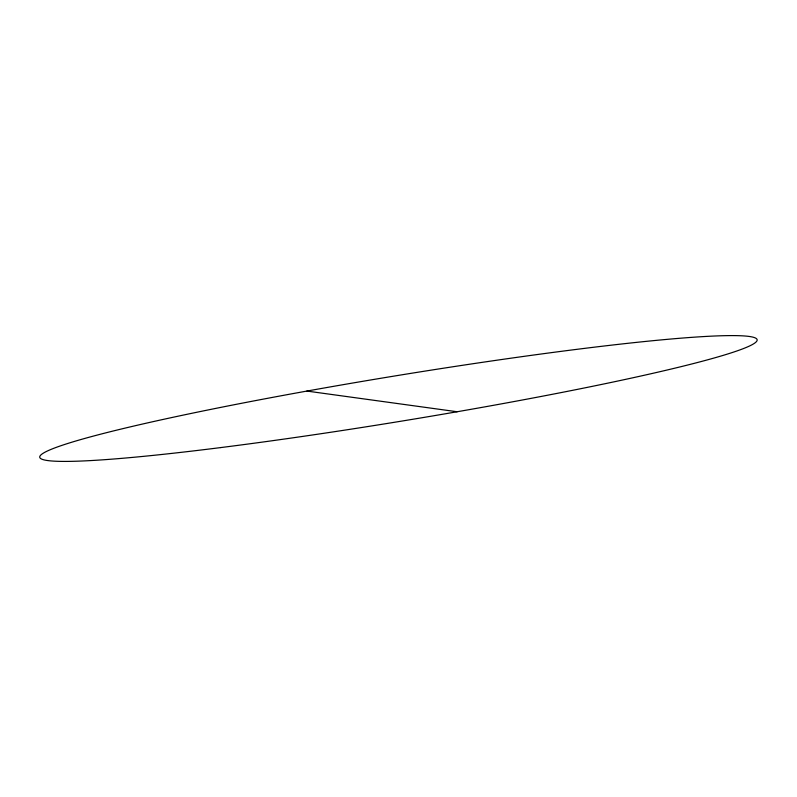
<?xml version="1.0" encoding="UTF-8"?>
<svg xmlns="http://www.w3.org/2000/svg" width="797" height="797" viewBox="0 0 797 797"><rect width="100%" height="100%" fill="white"/><g stroke="black" fill="none" stroke-linecap="round" stroke-linejoin="round"><path stroke-width="1.2" d="M306.885 391.068L457.139 411.75M220.59 447.595A363.432 22.824 -9.3 0 0 757.15 339.891A363.432 22.824 -9.3 0 0 217.701 408.004A363.432 22.824 -9.3 0 0 220.59 447.595"/></g></svg>
